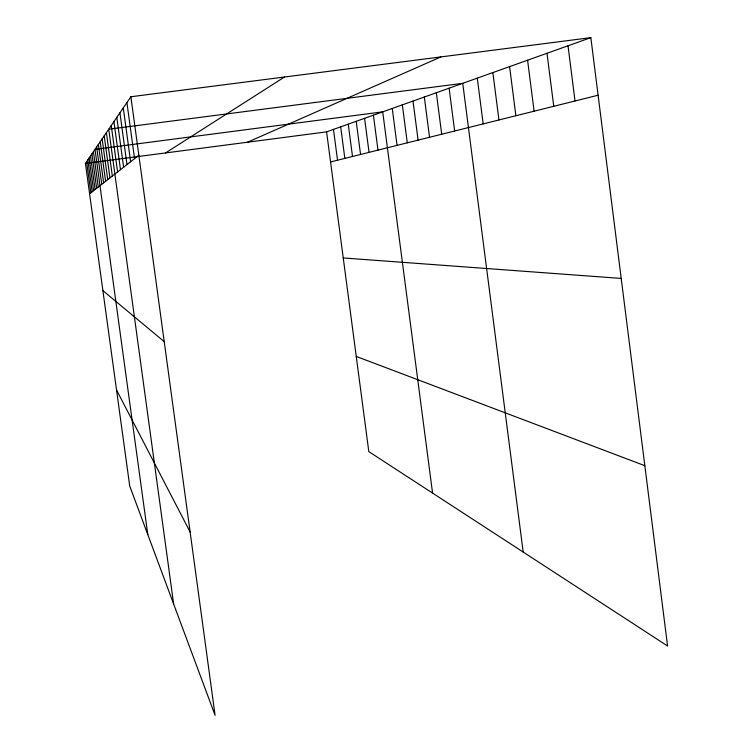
<?xml version="1.0" encoding="UTF-8"?>
<svg xmlns="http://www.w3.org/2000/svg" width="753" height="753" viewBox="0 0 753 753"><rect width="100%" height="100%" fill="white"/><g stroke="black" fill="none" stroke-linecap="round" stroke-linejoin="round"><path stroke-width="1.13" d="M130.881 96.751L215.085 715.35L129.714 485.986L85.428 163.429L130.881 96.751L590.841 37.65L667.572 645.999L368.819 451.612L326.595 131.869L590.841 37.65M89.598 193.794L138.844 155.306M165.519 152.953L284.521 77.004M247.511 142.223L440.9 56.917M330.567 161.961L598.108 95.226M85.428 163.429L326.595 131.869M343.246 257.95L621.216 278.431M356.244 356.423L644.832 465.683M102.888 290.62L164.21 341.617M116.527 389.969L190.132 532.032M126.918 102.559L134.561 158.657M123.285 107.895L130.617 161.735M119.925 112.818L126.984 164.578M116.819 117.374L123.614 167.213M113.929 121.609L120.489 169.651M111.246 125.544L117.581 171.919M173.642 604.019L108.743 129.224L462.737 83.329L523.194 552.062M106.399 132.66L112.329 176.023M104.206 135.879L109.947 177.887M102.144 138.91L107.717 179.628M100.205 141.752L105.608 181.275M98.37 144.435L103.632 182.828M96.648 146.967L101.759 184.287M147.804 534.602L95.01 149.367L382.712 111.858L432.57 493.093M93.419 151.701L98.257 187.017M91.913 153.913L96.629 188.297M90.482 156.022L95.076 189.511M89.118 158.008L93.598 190.66M87.828 159.909L92.195 191.751M86.595 161.707L90.868 192.796M373.403 115.181L377.987 150.139M364.584 118.325L369.045 152.37M356.207 121.308L360.565 154.478M348.253 124.151L352.508 156.492M340.685 126.843L344.846 158.403M333.475 129.422L337.532 160.229M449.108 88.186L454.652 131.013M436.335 92.741L441.71 134.241M424.316 97.024L429.549 137.272M413.011 101.062L418.094 140.133M402.337 104.865L407.288 142.825M392.257 108.46L397.076 145.376M509.593 66.622L515.88 115.736M492.867 72.589L498.947 119.962M477.289 78.143L483.172 123.897M568.026 45.792L575.019 100.987M547.007 53.284L553.747 106.295M527.589 60.202L534.093 111.199"/></g></svg>
